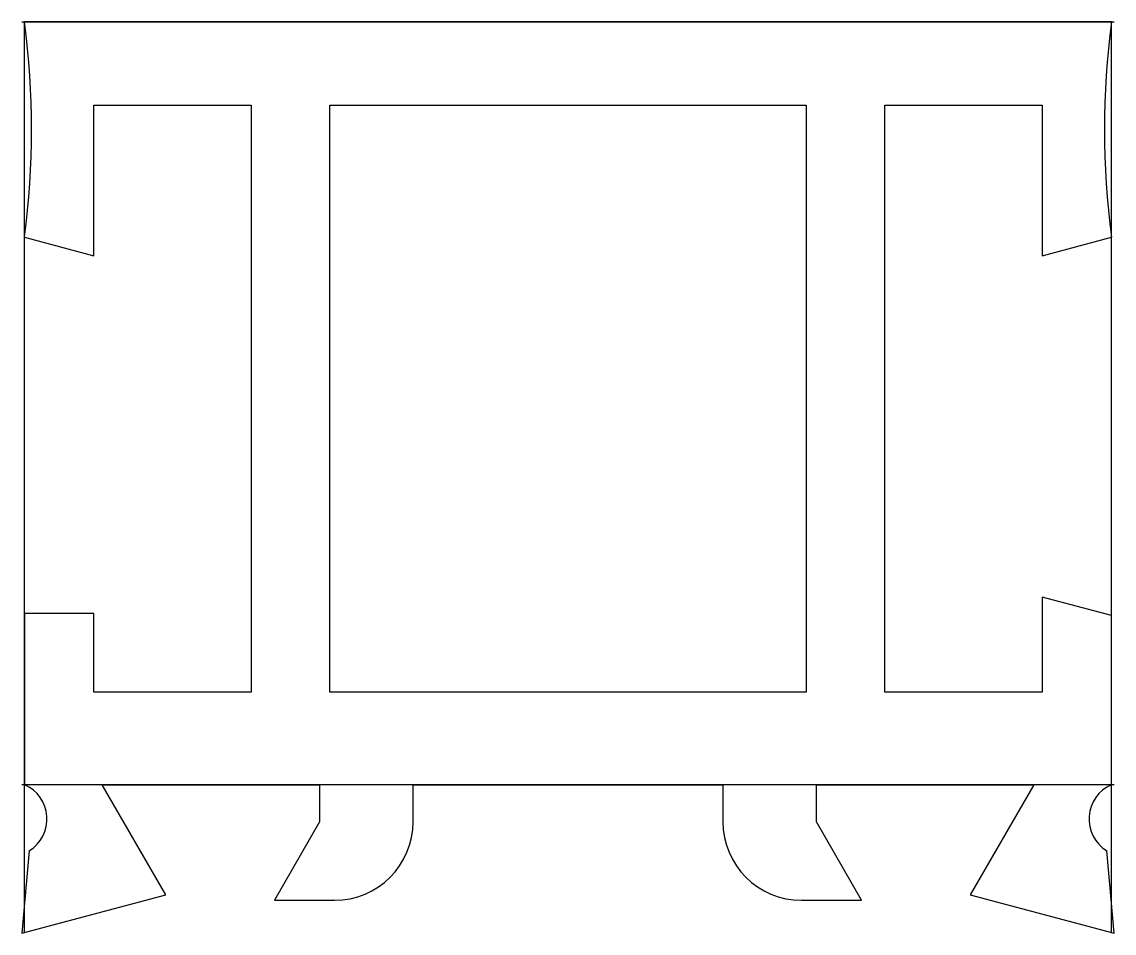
# Model space of a CAD drawing. Extents: x -0.1 to 23.6, y -19.7 to 0.
import ezdxf

# ---------------------------------------------------------------- set-up
doc = ezdxf.new("R2010")
doc.units = 0
doc.layers.get('0').update_dxf_attribs({"linetype": 'CONTINUOUS'})

msp = doc.modelspace()

# ---------------------------------------------------------------- linework, layer by layer
at = {"linetype": 'CONTINUOUS'}
for p, q in [((-0.06, 0), (23.56, 0)), ((0, -19.71), (0, 0)), ((23.5, 0), (0, 0)), ((23.5, -19.71), (23.5, 0)), ((1.5, -5.06), (1.5, -1.8)), ((1.5, -1.8), (4.9, -1.8)), ((4.9, -1.8), (4.9, -14.5)), ((6.6, -1.8), (16.9, -1.8)), ((6.6, -14.5), (6.6, -1.8)), ((16.9, -1.8), (16.9, -14.5)), ((18.6, -14.5), (18.6, -1.8)), ((18.6, -1.8), (22, -1.8)), ((22, -1.8), (22, -5.06)), ((0, -4.66), (1.5, -5.06)), ((22, -5.06), (23.5, -4.66)), ((23.5, -12.84), (22, -12.44)), ((22, -12.44), (22, -14.5)), ((1.5, -12.8), (0, -12.8)), ((0, -12.8), (0, -16.5)), ((1.5, -14.5), (1.5, -12.8)), ((23.5, -16.5), (23.5, -12.84)), ((4.9, -14.5), (1.5, -14.5)), ((16.9, -14.5), (6.6, -14.5)), ((22, -14.5), (18.6, -14.5)), ((23.56, -16.5), (-0.06, -16.5)), ((3.05, -18.88), (1.68, -16.5)), ((1.68, -16.5), (6.38, -16.5)), ((6.38, -16.5), (6.38, -17.3)), ((8.4, -17.3), (8.4, -16.5)), ((8.4, -16.5), (15.1, -16.5)), ((15.1, -16.5), (15.1, -17.3)), ((17.12, -17.3), (17.12, -16.5)), ((17.12, -16.5), (21.82, -16.5)), ((21.82, -16.5), (20.45, -18.88)), ((6.38, -17.3), (5.4, -19)), ((18.1, -19), (17.12, -17.3)), ((0.1, -17.93), (-0.06, -19.71)), ((23.56, -19.71), (23.4, -17.93)), ((-0.06, -19.71), (3.05, -18.88)), ((20.45, -18.88), (23.56, -19.71)), ((5.4, -19), (6.7, -19)), ((16.8, -19), (18.1, -19))]:
    msp.add_line(p, q, dxfattribs=at)
for centre, radius, start, end in [((-18.01, -2.33), 18.16, 352.6284, 7.3716), ((41.51, -2.33), 18.16, 172.6284, 187.3716), ((-0.326, -17.241), 0.81, 301.7644, 66.2359), ((23.826, -17.241), 0.81, 113.7641, 238.2356), ((6.7, -17.3), 1.7, 270, 360), ((16.8, -17.3), 1.7, 180, 270)]:
    msp.add_arc(centre, radius, start, end, dxfattribs=at)

doc.saveas('drawing.dxf')
